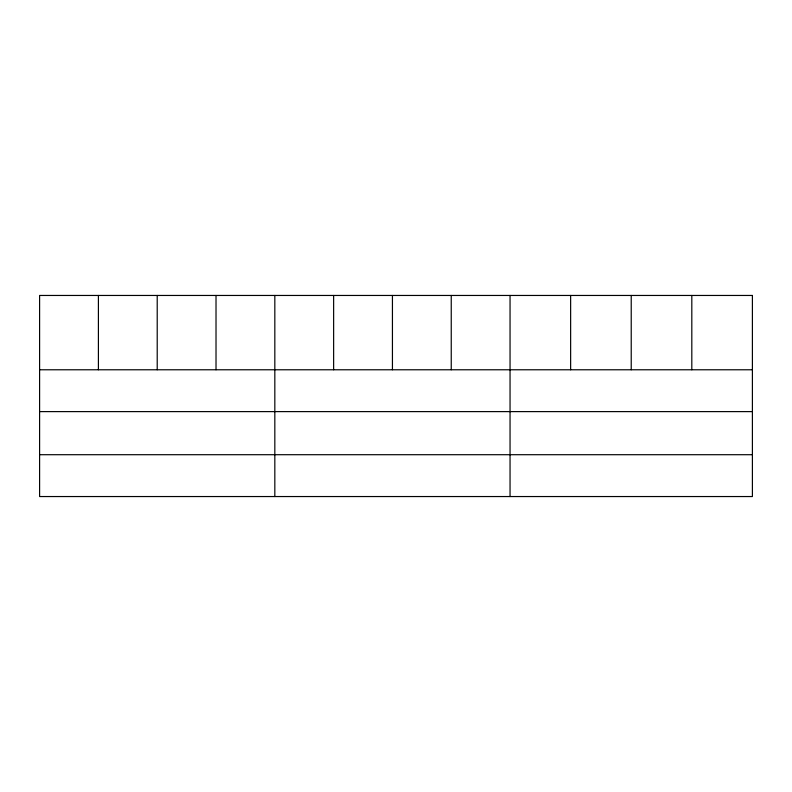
<?xml version="1.0" encoding="UTF-8"?>
<svg xmlns="http://www.w3.org/2000/svg" width="792" height="792" viewBox="0 0 792 792"><rect width="100%" height="100%" fill="white"/><g stroke="black" fill="none" stroke-linecap="round" stroke-linejoin="round"><path stroke-width="1.19" d="M39.6 369.775L752.4 369.775M39.6 411.612L752.4 411.612M39.6 454.707L752.4 454.707M691.812 295.456L691.812 369.775M631.224 295.456L631.224 369.775M570.636 295.456L570.636 369.775M510.048 295.456L510.048 496.544M451.242 295.456L451.242 369.775M392.436 295.456L392.436 369.775M333.63 295.456L333.63 369.775M274.824 295.456L274.824 496.544M216.018 295.456L216.018 369.775M157.212 295.456L157.212 369.775M98.406 295.456L98.406 369.775M752.4 295.456L39.6 295.456L39.6 496.544L752.4 496.544L752.4 295.456"/></g></svg>
